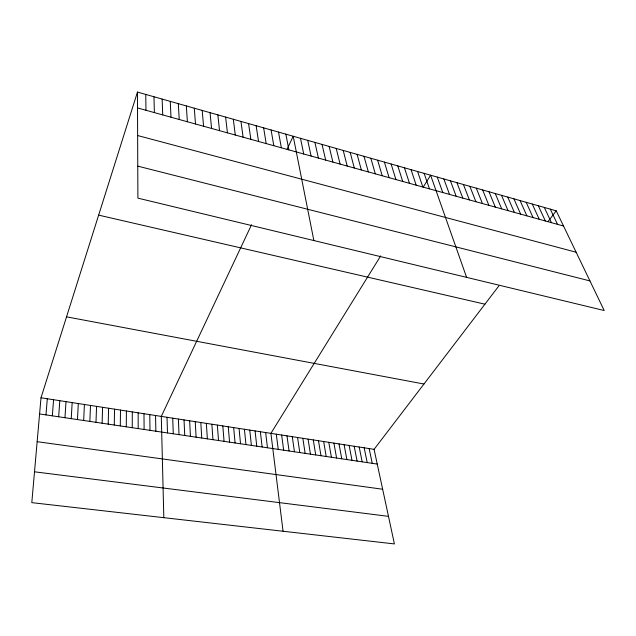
<?xml version="1.0" encoding="UTF-8"?>
<svg xmlns="http://www.w3.org/2000/svg" width="636" height="636" viewBox="0 0 636 636"><rect width="100%" height="100%" fill="white"/><g stroke="black" fill="none" stroke-linecap="round" stroke-linejoin="round"><path stroke-width="0.95" d="M132.256 427.702L132.288 411.905M126.286 426.82L126.405 410.999M120.291 425.929L120.49 410.077M114.257 425.031L114.552 409.163M108.2 424.132L108.581 408.24M102.118 423.234L102.587 407.31M95.996 422.32L96.561 406.372M89.851 421.414L90.511 405.442M83.674 420.491L84.421 404.496M77.473 419.569L78.308 403.55M71.232 418.647L72.17 402.604M64.967 417.717L66.001 401.642M58.671 416.779L59.792 400.688M52.343 415.841L53.567 399.718M45.983 414.895L47.303 398.748M137.463 92.077L137.893 198.138L604.2 310.527L556.222 210.826L137.463 92.077L41.006 397.778L31.8 502.647L394.407 543.923L374.079 449.334L498.823 285.985M251.546 224.723L161.298 416.397L163.818 517.68M287.114 149.174L293.204 136.239L313.866 240.551M380.694 255.895L270.904 433.362L283.06 531.251M423.345 186.944L430.612 175.202L466.593 277.36M548.049 221.527L556.222 210.826M34.511 471.809L388.485 516.353M37.15 441.694L382.657 489.235M39.591 413.949L377.243 464.073M41.006 397.778L374.079 449.334M66.549 316.839L423.958 384.017M98.636 215.127L484.918 304.183M137.766 166.131L589.954 280.921M137.638 135.54L576.152 252.238M137.527 107.929L563.536 226.019M550.283 209.141L557.518 224.349M544.313 207.447L551.46 222.672M538.302 205.738L545.37 220.986M532.26 204.029L539.241 219.285M526.187 202.304L533.079 217.576M520.073 200.571L526.878 215.858M513.928 198.829L520.638 214.125M507.743 197.073L514.365 212.392M501.518 195.308L508.061 210.643M495.261 193.535L501.709 208.878M488.973 191.754L495.325 207.113M482.637 189.957L488.893 205.333M476.269 188.153L482.43 203.536M469.861 186.332L475.927 201.731M463.421 184.504L469.384 199.919M456.934 182.667L462.801 198.098M450.415 180.815L456.179 196.262M443.849 178.954L449.517 194.409M437.25 177.086L442.807 192.549M424.125 173.366L429.475 188.86M417.598 171.513L422.845 187.016M411.039 169.653L416.175 185.171M404.44 167.785L409.473 183.311M397.794 165.901L402.723 181.443M391.116 164.001L395.926 179.559M384.398 162.101L389.097 177.667M377.633 160.185L382.22 175.759M370.836 158.253L375.304 173.843M363.991 156.313L368.347 171.911M357.106 154.357L361.343 169.971M350.182 152.394L354.3 168.015M343.209 150.422L347.208 166.052M336.198 148.434L340.077 164.072M329.146 146.431L332.898 162.085M322.047 144.42L325.672 160.081M314.9 142.392L318.405 158.07M307.713 140.357L311.091 156.035M369.134 448.563L372.243 463.334M300.486 138.306L303.722 153.999M364.166 447.8L367.218 462.587M359.181 447.029L362.17 461.839M354.173 446.249L357.106 461.084M349.14 445.47L352.01 460.329M285.882 134.164L288.863 149.873M344.084 444.691L346.898 459.566M339.012 443.904L341.755 458.802M278.512 132.073L281.358 147.798M333.908 443.117L336.595 458.039M328.788 442.322L331.412 457.268M271.103 129.967L273.806 145.7M323.645 441.527L326.204 456.497M318.477 440.724L320.973 455.718M263.638 127.852L266.198 143.593M313.286 439.921L315.71 454.939M308.07 439.11L310.432 454.152M256.125 125.721L258.55 141.47M302.831 438.299L305.129 453.365M297.569 437.488L299.802 452.578M248.573 123.583L250.846 139.34M292.282 436.67L294.452 451.783M286.979 435.851L289.07 450.988M240.965 121.428L243.095 137.193M281.645 435.024L283.672 450.185M276.286 434.197L278.242 449.374M233.309 119.25L235.296 135.031M265.649 432.552L267.47 447.776M225.605 117.072L227.442 132.852M260.378 431.733L262.135 446.989M255.084 430.914L256.769 446.186M217.854 114.87L219.539 130.658M249.765 430.087L251.379 445.391M244.423 429.26L245.965 444.588M210.047 112.659L211.581 128.456M239.056 428.433L240.527 443.777M233.666 427.599L235.066 442.966M202.192 110.433L203.576 126.23M228.252 426.756L229.572 442.155M222.815 425.921L224.063 441.336M194.282 108.192L195.506 123.996M217.345 425.071L218.522 440.51M211.86 424.22L212.957 439.683M186.324 105.934L187.389 121.746M206.342 423.369L207.368 438.856M200.801 422.511L201.747 438.021M178.319 103.66L179.225 119.481M195.236 421.652L196.103 437.186M189.647 420.786L190.434 436.344M170.257 101.37L170.997 117.207M184.027 419.911L184.742 435.493M178.39 419.045L179.018 434.65M162.14 99.073L162.713 114.909M172.722 418.162L173.27 433.792M167.022 417.28L167.491 432.933M153.968 96.752L154.373 112.596M155.55 415.507L155.86 431.208M145.747 94.422L145.978 110.266M149.778 414.616L150.001 430.341M143.975 413.718L144.118 429.467M138.147 412.812L138.203 428.585"/></g></svg>
